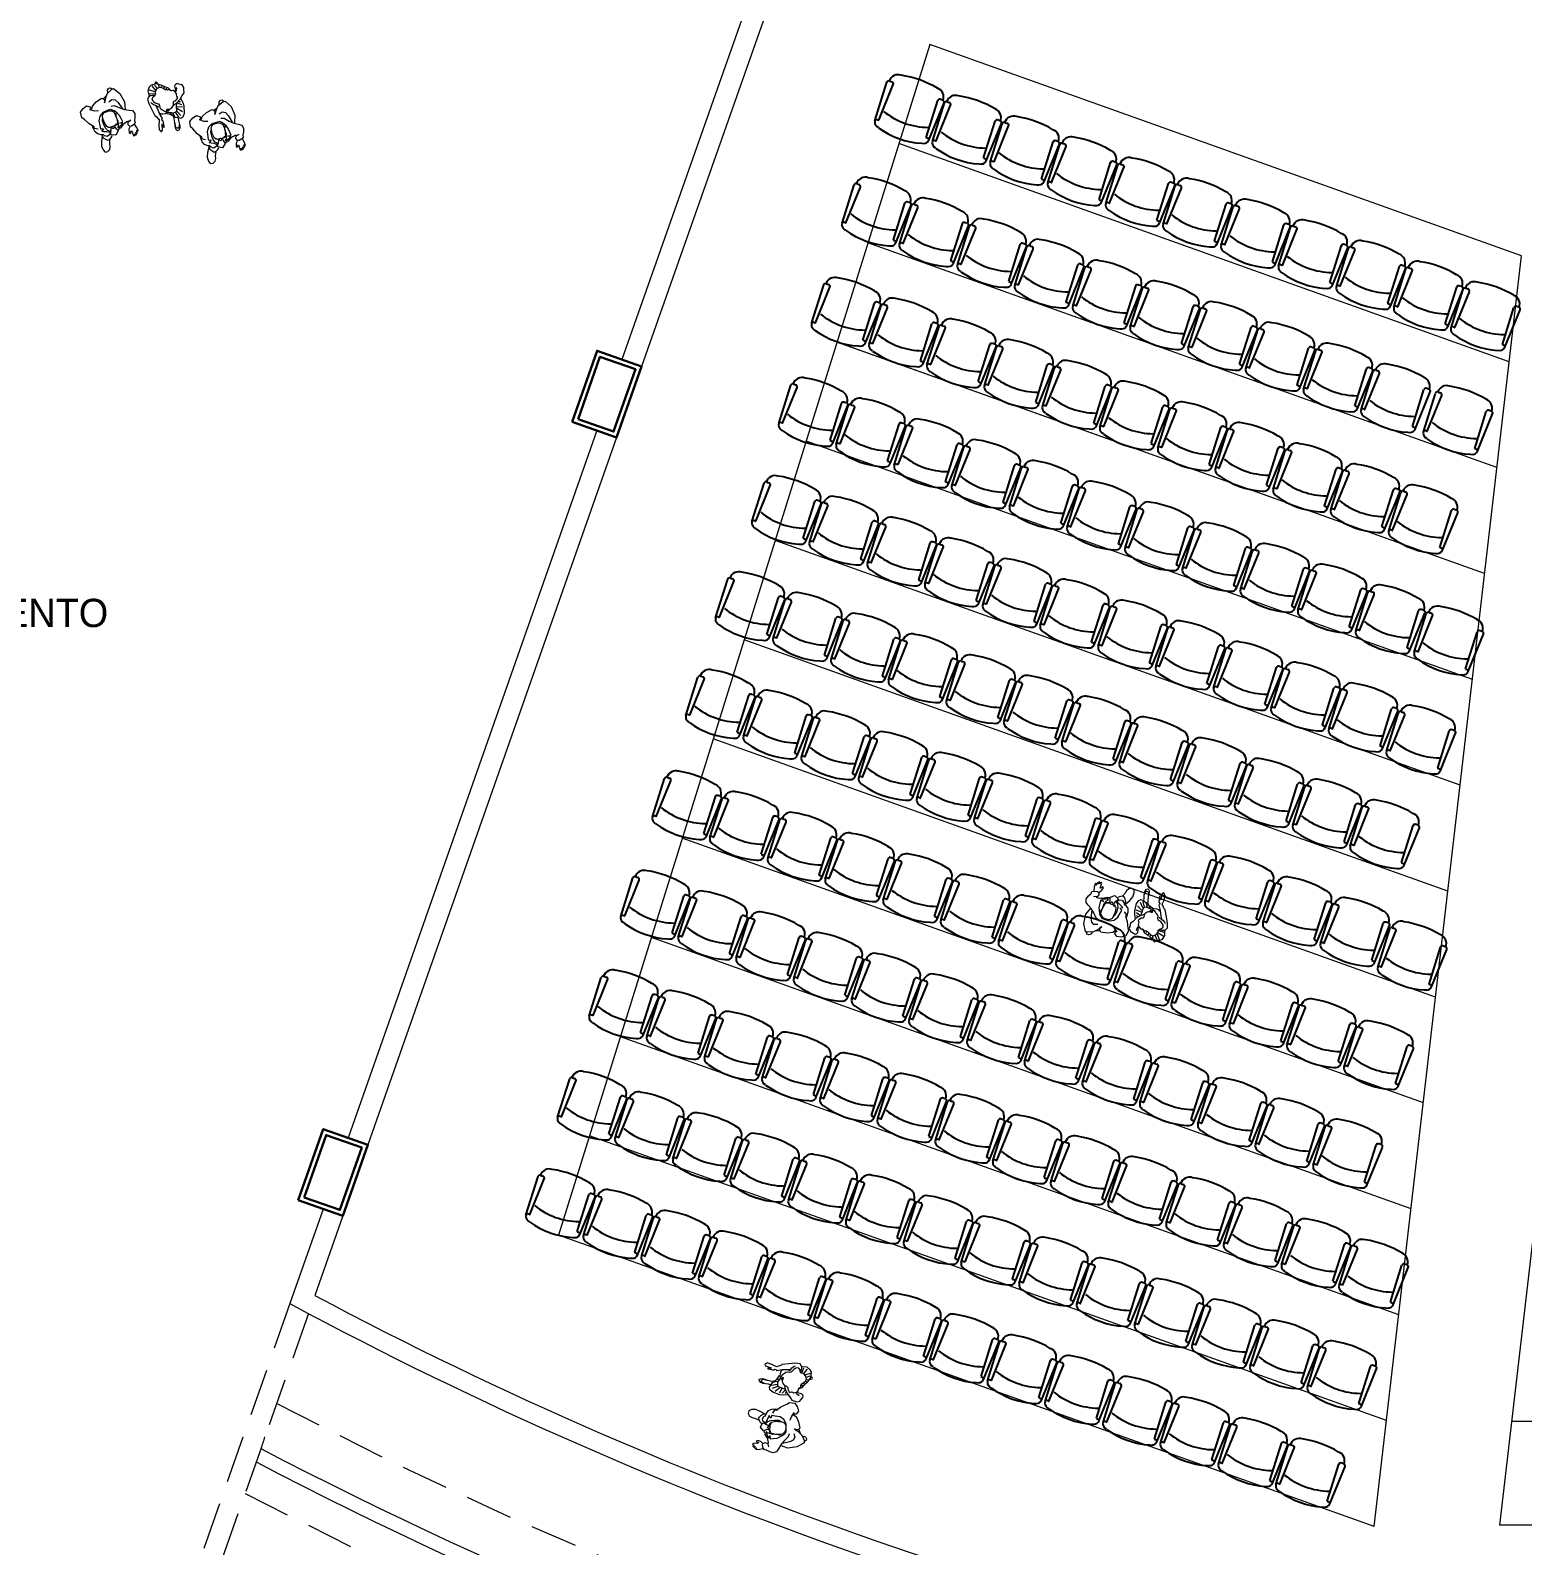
# Model space of a CAD drawing. Header units: millimetres. Extents: x 383 to 523, y 252 to 344.
# Drawn here: x 405.59 to 421.4, y 289.38 to 305.44 of the extents above; entities that cross this region are included whole.
import ezdxf

# ---------------------------------------------------------------- set-up
doc = ezdxf.new("R2010")
doc.units = ezdxf.units.MM
doc.header["$MEASUREMENT"] = 0
doc.linetypes.add('ACAD_ISO02W100', pattern=[15, 12, -3])
doc.linetypes.add('DASHED', pattern=[0.75, 0.5, -0.25])
doc.layers.add('cubierta', color=1, linetype='ACAD_ISO02W100', lineweight=15)
doc.layers.add('muros', color=5, linetype='Continuous', lineweight=30)
doc.layers.add('muebles', color=193, linetype='Continuous')
doc.layers.add('Terreno', color=41, linetype='Continuous')

# ---------------------------------------------------------------- blocks, each defined once
blk = doc.blocks.new('sillas')
for p, q in [((-0.864, -0.083), (-0.88, -0.471)), ((-0.833, -0.098), (-0.866, -0.098)), ((-0.831, -0.1), (-0.816, -0.471)), ((-0.81, -0.032), (-0.83, -0.038)), ((-0.366, -0.032), (-0.346, -0.038)), ((-0.345, -0.1), (-0.36, -0.471)), ((-0.343, -0.098), (-0.315, -0.098)), ((-0.312, -0.083), (-0.296, -0.471)), ((-0.276, -0.083), (-0.292, -0.471)), ((-0.245, -0.098), (-0.278, -0.098)), ((-0.243, -0.1), (-0.228, -0.471)), ((-0.222, -0.032), (-0.242, -0.038)), ((0.222, -0.032), (0.242, -0.038)), ((0.243, -0.1), (0.228, -0.471)), ((0.245, -0.098), (0.273, -0.098)), ((0.276, -0.083), (0.292, -0.471)), ((-0.857, -0.49), (-0.839, -0.49)), ((-0.319, -0.49), (-0.337, -0.49)), ((-0.269, -0.49), (-0.251, -0.49)), ((0.269, -0.49), (0.251, -0.49))]:
    blk.add_line(p, q)
at = {"extrusion": (0, 0, -1)}
for centre, major_axis, start_param, end_param in [((-0.588, -0.865), (0, 0.865), 6.012219, 6.554151), ((0, -0.865), (0, 0.865), 6.012219, 6.554151), ((-0.816, -0.086), (0, 0.05), 4.756727, 5.996604), ((-0.833, -0.1), (0, 0.00125), 0, 1.526458), ((-0.588, -0.91), (0, 0.752), 5.961717, 6.604653), ((-0.36, -0.086), (0, 0.05), 0.286582, 1.526458), ((-0.343, -0.1), (0, 0.00125), 4.756727, 6.283185), ((-0.228, -0.086), (0, 0.05), 4.756727, 5.996604), ((-0.245, -0.1), (0, 0.00125), 0, 1.526458), ((0, -0.91), (0, 0.752), 5.961717, 6.604653), ((0.228, -0.086), (0, 0.05), 0.286582, 1.526458), ((0.245, -0.1), (0, 0.00125), 4.756727, 6.283185), ((-0.862, -0.471), (0, 0.0192), 2.888252, 4.744314), ((-0.775, -0.489), (0, 0.0923), 3.135407, 4.699897), ((-0.834, -0.471), (0, 0.0192), 1.538871, 3.394933), ((-0.588, 0.448), (0, 1.048), 2.954833, 3.328352), ((-0.401, -0.489), (0, 0.0923), 1.583289, 3.147778), ((-0.342, -0.471), (0, 0.0192), 2.888252, 4.744314), ((-0.314, -0.471), (0, 0.0192), 1.538871, 3.394933), ((-0.274, -0.471), (0, 0.0192), 2.888252, 4.744314), ((-0.187, -0.489), (0, 0.0923), 3.135407, 4.699897), ((-0.246, -0.471), (0, 0.0192), 1.538871, 3.394933), ((0, 0.448), (0, 1.048), 2.954833, 3.328352), ((0.187, -0.489), (0, 0.0923), 1.583289, 3.147778), ((0.246, -0.471), (0, 0.0192), 2.888252, 4.744314), ((0.274, -0.471), (0, 0.0192), 1.538871, 3.394933)]:
    blk.add_ellipse(centre, major_axis=major_axis, ratio=0.958333, start_param=start_param, end_param=end_param, dxfattribs=at)
blk = doc.blocks.new('m1')
at = {"lineweight": 0}
for p, q in [((-0.229, 0.084), (-0.232, 0.072)), ((-0.232, 0.072), (-0.223, 0.06)), ((-0.216, 0.113), (-0.229, 0.084)), ((-0.223, 0.06), (-0.208, 0.051)), ((-0.209, 0.131), (-0.216, 0.113)), ((-0.181, 0.146), (-0.209, 0.131)), ((-0.208, 0.051), (-0.179, 0.052)), ((-0.165, 0.008), (-0.199, -0.017)), ((-0.183, 0.071), (-0.189, 0.066)), ((-0.162, 0.065), (-0.183, 0.071)), ((-0.158, 0.143), (-0.181, 0.146)), ((-0.179, 0.052), (-0.153, 0.051)), ((-0.166, 0.011), (-0.173, -0.006)), ((-0.151, 0.046), (-0.166, 0.03)), ((-0.166, 0.03), (-0.166, 0.011)), ((-0.15, 0.057), (-0.162, 0.065)), ((-0.124, 0.14), (-0.158, 0.143)), ((-0.153, 0.051), (-0.15, 0.057)), ((-0.127, 0.06), (-0.151, 0.046)), ((-0.115, 0.057), (-0.127, 0.06)), ((-0.1, 0.116), (-0.124, 0.14)), ((-0.1, 0.057), (-0.115, 0.057)), ((-0.062, 0.088), (-0.1, 0.116)), ((-0.082, 0.066), (-0.1, 0.057)), ((-0.074, 0.061), (-0.082, 0.066)), ((-0.054, 0.036), (-0.074, 0.061)), ((-0.07, 0.096), (-0.025, 0.11)), ((-0.028, 0.045), (-0.062, 0.088)), ((-0.051, 0.019), (-0.054, 0.036)), ((-0.035, 0.011), (-0.051, 0.019)), ((-0.043, 0.069), (-0.037, 0.088)), ((-0.008, 0.007), (-0.035, 0.011)), ((-0.03, 0.053), (-0.006, 0.094)), ((0.019, 0.036), (-0.03, 0.047)), ((-0.01, 0.007), (-0.028, 0.045)), ((-0.025, 0.11), (0.013, 0.116)), ((0.008, -0.007), (-0.008, 0.007)), ((0.008, 0.043), (0.021, 0.1)), ((0.013, 0.116), (0.092, 0.108)), ((0.045, 0.035), (0.019, 0.036)), ((0.027, 0.04), (0.071, 0.094)), ((0.062, 0.025), (0.045, 0.035)), ((0.057, 0.035), (0.11, 0.069)), ((0.069, -0.002), (0.062, 0.025)), ((0.068, 0.018), (0.123, 0.042)), ((0.071, -0.014), (0.109, 0.002)), ((0.092, 0.108), (0.128, 0.089)), ((0.119, 0.007), (0.099, -0.016)), ((0.13, 0.039), (0.119, 0.007)), ((0.128, 0.089), (0.14, 0.065)), ((0.14, 0.065), (0.13, 0.039)), ((0.134, 0.037), (0.158, 0.035)), ((0.158, 0.035), (0.187, 0.039)), ((0.187, 0.039), (0.214, 0.041)), ((0.2, 0.037), (0.221, 0.033)), ((0.214, 0.041), (0.239, 0.037)), ((0.221, 0.033), (0.236, 0.02)), ((0.235, 0.01), (0.226, -0.001)), ((0.236, 0.02), (0.235, 0.01)), ((0.239, 0.037), (0.258, 0.024)), ((0.264, 0.01), (0.256, 0)), ((0.258, 0.024), (0.264, 0.01)), ((-0.279, -0.13), (-0.282, -0.139)), ((-0.282, -0.139), (-0.277, -0.145)), ((-0.257, -0.118), (-0.279, -0.13)), ((-0.277, -0.145), (-0.263, -0.151)), ((-0.241, -0.087), (-0.262, -0.139)), ((-0.262, -0.139), (-0.258, -0.193)), ((-0.217, -0.133), (-0.25, -0.157)), ((-0.194, -0.153), (-0.249, -0.184)), ((-0.224, -0.11), (-0.245, -0.112)), ((-0.216, -0.051), (-0.241, -0.087)), ((-0.217, -0.09), (-0.229, -0.082)), ((-0.215, -0.09), (-0.221, -0.112)), ((-0.221, -0.112), (-0.208, -0.141)), ((-0.198, -0.063), (-0.217, -0.06)), ((-0.199, -0.017), (-0.216, -0.051)), ((-0.198, -0.065), (-0.215, -0.09)), ((-0.208, -0.141), (-0.177, -0.162)), ((-0.185, -0.041), (-0.2, -0.036)), ((-0.186, -0.053), (-0.198, -0.065)), ((-0.186, -0.016), (-0.188, -0.013)), ((-0.18, -0.034), (-0.186, -0.053)), ((-0.173, -0.006), (-0.182, -0.017)), ((-0.182, -0.017), (-0.18, -0.034)), ((-0.177, -0.162), (-0.156, -0.16)), ((-0.156, -0.16), (-0.136, -0.176)), ((-0.066, -0.178), (-0.054, -0.158)), ((-0.054, -0.158), (-0.048, -0.145)), ((-0.048, -0.145), (-0.029, -0.139)), ((-0.031, -0.165), (-0.022, -0.156)), ((-0.029, -0.139), (-0.006, -0.137)), ((-0.022, -0.156), (-0.017, -0.152)), ((-0.006, -0.137), (0.007, -0.129)), ((0.054, -0.152), (-0.004, -0.165)), ((0.007, -0.129), (0.019, -0.117)), ((0.017, -0.016), (0.008, -0.007)), ((0.023, -0.031), (0.017, -0.016)), ((0.019, -0.117), (0.027, -0.105)), ((0.021, -0.061), (0.024, -0.046)), ((0.023, -0.069), (0.021, -0.061)), ((0.024, -0.046), (0.023, -0.031)), ((0.039, -0.072), (0.023, -0.069)), ((0.024, -0.037), (0.028, -0.044)), ((0.027, -0.105), (0.037, -0.1)), ((0.028, -0.044), (0.043, -0.053)), ((0.03, -0.062), (0.028, -0.068)), ((0.043, -0.056), (0.03, -0.062)), ((0.037, -0.1), (0.045, -0.082)), ((0.042, -0.072), (0.039, -0.072)), ((0.045, -0.069), (0.042, -0.072)), ((0.043, -0.053), (0.043, -0.056)), ((0.045, -0.082), (0.045, -0.069)), ((0.048, -0.149), (0.059, -0.136)), ((0.053, -0.057), (0.063, -0.023)), ((0.062, -0.087), (0.053, -0.057)), ((0.109, -0.127), (0.054, -0.152)), ((0.059, -0.136), (0.063, -0.116)), ((0.062, -0.043), (0.086, -0.029)), ((0.063, -0.116), (0.062, -0.087)), ((0.063, -0.023), (0.069, -0.002)), ((0.082, -0.042), (0.064, -0.083)), ((0.099, -0.016), (0.082, -0.042)), ((0.146, -0.005), (0.105, -0.01)), ((0.115, -0.135), (0.109, -0.127)), ((0.129, -0.135), (0.115, -0.135)), ((0.139, -0.124), (0.129, -0.135)), ((0.173, -0.123), (0.139, -0.124)), ((0.177, -0.004), (0.146, -0.005)), ((0.169, -0.141), (0.171, -0.136)), ((0.235, -0.146), (0.169, -0.141)), ((0.171, -0.136), (0.189, -0.131)), ((0.201, -0.123), (0.173, -0.123)), ((0.2, -0.006), (0.177, -0.004)), ((0.209, -0.004), (0.185, -0.002)), ((0.189, -0.131), (0.205, -0.129)), ((0.233, -0.008), (0.2, -0.006)), ((0.205, -0.129), (0.201, -0.123)), ((0.226, -0.001), (0.209, -0.004)), ((0.256, 0), (0.233, -0.008)), ((0.238, -0.154), (0.235, -0.146)), ((0.244, -0.157), (0.238, -0.154)), ((0.243, -0.165), (0.244, -0.157)), ((-0.258, -0.193), (-0.241, -0.217)), ((-0.241, -0.217), (-0.199, -0.236)), ((-0.182, -0.163), (-0.208, -0.219)), ((-0.199, -0.236), (-0.152, -0.23)), ((-0.159, -0.164), (-0.166, -0.223)), ((-0.152, -0.23), (-0.142, -0.223)), ((-0.144, -0.177), (-0.148, -0.196)), ((-0.148, -0.196), (-0.147, -0.215)), ((-0.147, -0.215), (-0.139, -0.234)), ((-0.139, -0.234), (-0.117, -0.253)), ((-0.136, -0.176), (-0.132, -0.192)), ((-0.132, -0.192), (-0.116, -0.206)), ((-0.117, -0.253), (-0.07, -0.248)), ((-0.116, -0.206), (-0.094, -0.204)), ((-0.094, -0.204), (-0.078, -0.192)), ((-0.078, -0.192), (-0.066, -0.178)), ((-0.06, -0.212), (-0.075, -0.223)), ((-0.07, -0.248), (-0.002, -0.225)), ((-0.043, -0.193), (-0.06, -0.212)), ((-0.035, -0.177), (-0.043, -0.193)), ((-0.035, -0.176), (-0.031, -0.165)), ((-0.004, -0.165), (-0.035, -0.177)), ((-0.002, -0.225), (0.068, -0.203)), ((0.068, -0.203), (0.078, -0.189)), ((0.078, -0.189), (0.111, -0.17)), ((0.111, -0.17), (0.113, -0.164)), ((0.113, -0.164), (0.133, -0.166)), ((0.133, -0.166), (0.171, -0.178)), ((0.171, -0.178), (0.223, -0.181)), ((0.223, -0.181), (0.227, -0.174)), ((0.227, -0.174), (0.235, -0.172)), ((0.235, -0.172), (0.234, -0.165)), ((0.234, -0.165), (0.243, -0.165))]:
    blk.add_line(p, q, dxfattribs=at)
blk = doc.blocks.new('h2')
at = {"layer": 'muebles', "lineweight": 0}
for p, q in [((-0.04, 0.154), (-0.022, 0.187)), ((-0.022, 0.187), (0.014, 0.198)), ((0.014, 0.198), (0.051, 0.187)), ((0.051, 0.187), (0.084, 0.17)), ((0.084, 0.17), (0.107, 0.17)), ((0.107, 0.17), (0.121, 0.152)), ((0.158, 0.165), (0.121, 0.156)), ((0.194, 0.17), (0.158, 0.165)), ((0.2, 0.167), (0.194, 0.17)), ((0.199, 0.16), (0.2, 0.167)), ((-0.334, 0.036), (-0.331, 0.054)), ((-0.321, 0.016), (-0.334, 0.036)), ((-0.331, 0.054), (-0.311, 0.067)), ((-0.288, 0.008), (-0.321, 0.016)), ((-0.311, 0.08), (-0.239, 0.126)), ((-0.31, 0.055), (-0.311, 0.08)), ((-0.283, -0.002), (-0.31, 0.055)), ((-0.239, 0.126), (-0.14, 0.141)), ((-0.209, 0.022), (-0.194, 0.054)), ((-0.196, -0.015), (-0.209, 0.022)), ((-0.194, 0.054), (-0.157, 0.073)), ((-0.157, 0.073), (-0.078, 0.095)), ((-0.147, -0.01), (-0.139, 0.024)), ((-0.14, 0.141), (-0.06, 0.118)), ((-0.139, 0.024), (-0.096, 0.07)), ((-0.083, 0.008), (-0.102, -0.01)), ((-0.096, 0.07), (-0.063, 0.111)), ((-0.05, 0.027), (-0.083, 0.008)), ((-0.079, -0.004), (-0.044, 0)), ((-0.063, 0.111), (-0.04, 0.154)), ((-0.059, 0.005), (-0.056, 0.01)), ((-0.055, -0.002), (-0.059, 0.005)), ((-0.056, 0.01), (-0.025, 0)), ((-0.023, 0.039), (-0.05, 0.027)), ((-0.044, 0), (-0.009, 0.002)), ((0.021, 0.045), (-0.023, 0.039)), ((-0.014, -0.002), (0.026, 0.004)), ((-0.009, 0.002), (0.019, -0.004)), ((0.052, 0.05), (0.021, 0.045)), ((0.026, 0.004), (0.07, -0.009)), ((0.056, 0.014), (0.052, 0.05)), ((0.065, 0.045), (0.056, 0.014)), ((0.072, 0.108), (0.064, 0.137)), ((0.077, 0.029), (0.065, 0.045)), ((0.069, 0.106), (0.069, 0.09)), ((0.069, 0.09), (0.075, 0.059)), ((0.077, 0.1), (0.072, 0.108)), ((0.075, 0.059), (0.084, 0.036)), ((0.102, 0.091), (0.077, 0.1)), ((0.087, 0.003), (0.077, 0.029)), ((0.084, 0.036), (0.111, -0.001)), ((0.1, -0.015), (0.087, 0.003)), ((0.126, 0.101), (0.102, 0.091)), ((0.121, 0.152), (0.13, 0.118)), ((0.13, 0.118), (0.126, 0.101)), ((0.131, 0.098), (0.149, 0.082)), ((0.149, 0.082), (0.181, 0.072)), ((0.172, 0.101), (0.228, 0.106)), ((0.181, 0.091), (0.172, 0.101)), ((0.197, 0.08), (0.181, 0.091)), ((0.181, 0.072), (0.197, 0.08)), ((0.187, 0.156), (0.199, 0.16)), ((0.215, 0.151), (0.187, 0.156)), ((0.205, 0.141), (0.217, 0.142)), ((0.23, 0.137), (0.205, 0.141)), ((0.218, 0.149), (0.215, 0.151)), ((0.215, 0.123), (0.228, 0.126)), ((0.227, 0.121), (0.215, 0.123)), ((0.217, 0.142), (0.218, 0.149)), ((0.235, 0.113), (0.227, 0.121)), ((0.228, 0.126), (0.233, 0.134)), ((0.228, 0.106), (0.235, 0.113)), ((0.233, 0.134), (0.23, 0.137)), ((-0.241, -0.038), (-0.283, -0.002)), ((-0.25, -0.058), (-0.265, -0.019)), ((-0.259, -0.075), (-0.242, -0.056)), ((-0.244, -0.142), (-0.259, -0.075)), ((-0.216, -0.195), (-0.244, -0.142)), ((-0.242, -0.056), (-0.219, -0.053)), ((-0.211, -0.053), (-0.241, -0.038)), ((-0.219, -0.053), (-0.203, -0.065)), ((-0.203, -0.065), (-0.211, -0.053)), ((-0.162, -0.191), (-0.15, -0.15)), ((-0.102, -0.01), (-0.116, -0.029)), ((-0.116, -0.029), (-0.116, -0.066)), ((-0.116, -0.066), (-0.114, -0.116)), ((-0.114, -0.116), (-0.088, -0.16)), ((-0.109, -0.079), (-0.108, -0.048)), ((-0.105, -0.107), (-0.109, -0.079)), ((-0.108, -0.048), (-0.099, -0.026)), ((-0.092, -0.124), (-0.105, -0.107)), ((-0.099, -0.026), (-0.079, -0.004)), ((-0.078, -0.132), (-0.092, -0.124)), ((-0.088, -0.16), (-0.045, -0.186)), ((-0.055, -0.136), (-0.078, -0.132)), ((-0.055, -0.133), (-0.059, -0.137)), ((-0.059, -0.137), (-0.056, -0.141)), ((-0.056, -0.141), (-0.032, -0.138)), ((-0.031, -0.138), (-0.055, -0.136)), ((-0.03, -0.15), (-0.051, -0.142)), ((-0.012, -0.138), (-0.031, -0.138)), ((0.011, -0.15), (-0.03, -0.15)), ((0.015, -0.133), (-0.012, -0.138)), ((0.052, -0.145), (0.011, -0.15)), ((0.042, -0.127), (0.015, -0.133)), ((0.019, -0.004), (0.042, -0.007)), ((0.042, -0.007), (0.053, -0.012)), ((0.055, -0.115), (0.042, -0.127)), ((0.057, -0.032), (0.048, -0.017)), ((0.048, -0.115), (0.057, -0.1)), ((0.082, -0.132), (0.052, -0.145)), ((0.053, -0.012), (0.058, -0.021)), ((0.062, -0.1), (0.055, -0.115)), ((0.062, -0.051), (0.057, -0.032)), ((0.057, -0.1), (0.059, -0.086)), ((0.058, -0.021), (0.063, -0.037)), ((0.058, -0.065), (0.062, -0.051)), ((0.058, -0.076), (0.058, -0.065)), ((0.059, -0.086), (0.058, -0.076)), ((0.064, -0.09), (0.062, -0.1)), ((0.063, -0.037), (0.064, -0.053)), ((0.064, -0.053), (0.073, -0.059)), ((0.072, -0.081), (0.064, -0.085)), ((0.064, -0.085), (0.064, -0.09)), ((0.07, -0.009), (0.088, -0.017)), ((0.081, -0.075), (0.072, -0.081)), ((0.073, -0.059), (0.082, -0.064)), ((0.074, -0.048), (0.098, -0.042)), ((0.075, -0.091), (0.074, -0.091)), ((0.097, -0.099), (0.075, -0.091)), ((0.08, -0.176), (0.09, -0.149)), ((0.084, -0.069), (0.081, -0.075)), ((0.082, -0.064), (0.084, -0.069)), ((0.103, -0.109), (0.082, -0.132)), ((0.088, -0.017), (0.09, -0.024)), ((0.09, -0.024), (0.1, -0.015)), ((0.09, -0.149), (0.1, -0.132)), ((0.111, -0.001), (0.095, -0.006)), ((0.113, -0.109), (0.097, -0.099)), ((0.098, -0.042), (0.125, -0.032)), ((0.1, -0.132), (0.108, -0.114)), ((0.108, -0.114), (0.131, -0.132)), ((0.111, -0.009), (0.118, -0.024)), ((0.139, -0.117), (0.113, -0.109)), ((0.118, -0.024), (0.12, -0.029)), ((0.125, -0.032), (0.159, -0.071)), ((0.141, -0.16), (0.125, -0.185)), ((0.131, -0.132), (0.141, -0.16)), ((0.159, -0.071), (0.139, -0.117)), ((0.164, -0.122), (0.149, -0.109)), ((0.179, -0.147), (0.164, -0.122)), ((0.181, -0.168), (0.179, -0.147)), ((0.223, -0.163), (0.182, -0.147)), ((-0.239, -0.252), (-0.216, -0.219)), ((-0.227, -0.296), (-0.239, -0.252)), ((-0.198, -0.336), (-0.227, -0.296)), ((-0.186, -0.213), (-0.216, -0.195)), ((-0.216, -0.219), (-0.188, -0.218)), ((-0.191, -0.236), (-0.162, -0.191)), ((-0.188, -0.218), (-0.191, -0.236)), ((-0.05, -0.293), (-0.112, -0.324)), ((-0.004, -0.255), (-0.05, -0.293)), ((-0.045, -0.186), (0.006, -0.193)), ((0.005, -0.268), (-0.02, -0.268)), ((0.013, -0.259), (-0.004, -0.255)), ((0.046, -0.264), (0.005, -0.268)), ((0.006, -0.193), (0.041, -0.198)), ((0.034, -0.224), (0.013, -0.259)), ((0.041, -0.198), (0.051, -0.168)), ((0.079, -0.249), (0.046, -0.264)), ((0.051, -0.168), (0.069, -0.195)), ((0.069, -0.195), (0.08, -0.176)), ((0.103, -0.214), (0.079, -0.249)), ((0.107, -0.195), (0.103, -0.214)), ((0.105, -0.208), (0.139, -0.204)), ((0.125, -0.185), (0.107, -0.195)), ((0.12, -0.211), (0.167, -0.236)), ((0.139, -0.204), (0.161, -0.188)), ((0.161, -0.188), (0.181, -0.168)), ((0.167, -0.236), (0.215, -0.254)), ((0.215, -0.254), (0.259, -0.252)), ((0.251, -0.167), (0.223, -0.163)), ((0.279, -0.183), (0.251, -0.167)), ((0.259, -0.252), (0.287, -0.239)), ((0.294, -0.209), (0.279, -0.183)), ((0.287, -0.239), (0.294, -0.209)), ((-0.139, -0.342), (-0.198, -0.336)), ((-0.112, -0.324), (-0.139, -0.342))]:
    blk.add_line(p, q, dxfattribs=at)

msp = doc.modelspace()

# ---------------------------------------------------------------- linework, layer by layer
at = {"layer": 'cubierta', "linetype": 'ACAD_ISO02W100', "lineweight": 18, "ltscale": 0.2}
msp.add_arc((428.383, 297.242), 32.252, 181.8805, 44.9344, dxfattribs=at)
at = {"layer": 'muebles'}
for p, q in [((420.644, 302.284), (420.771, 302.692)), ((420.684, 302.289), (420.838, 302.667)), ((420.802, 302.703), (420.821, 302.696)), ((421.188, 302.108), (421.309, 302.498)), ((421.215, 302.079), (421.376, 302.474)), ((421.36, 302.502), (421.34, 302.509)), ((420.682, 302.288), (420.648, 302.3)), ((420.681, 302.211), (420.663, 302.224)), ((421.188, 302.106), (421.218, 302.096)), ((421.14, 302.046), (421.163, 302.044)), ((420.352, 301.183), (420.479, 301.59)), ((420.392, 301.188), (420.546, 301.566)), ((420.51, 301.602), (420.53, 301.595)), ((420.896, 301.007), (421.017, 301.397)), ((420.923, 300.978), (421.084, 301.373)), ((421.068, 301.401), (421.048, 301.408)), ((420.39, 301.187), (420.356, 301.199)), ((420.389, 301.11), (420.371, 301.123)), ((420.896, 301.005), (420.926, 300.994)), ((420.848, 300.944), (420.871, 300.943)), ((419.984, 300.134), (420.111, 300.541)), ((420.023, 300.139), (420.178, 300.517)), ((420.142, 300.553), (420.161, 300.546)), ((420.527, 299.958), (420.649, 300.348)), ((420.699, 300.352), (420.68, 300.359)), ((420.555, 299.929), (420.716, 300.324)), ((420.022, 300.138), (419.987, 300.15)), ((420.02, 300.06), (420.002, 300.074)), ((420.48, 299.895), (420.502, 299.894)), ((420.528, 299.956), (420.558, 299.945)), ((419.636, 299.073), (419.763, 299.481)), ((419.676, 299.078), (419.83, 299.457)), ((419.794, 299.492), (419.813, 299.485)), ((420.179, 298.897), (420.301, 299.287)), ((420.207, 298.868), (420.368, 299.263)), ((420.255, 298.849), (420.382, 299.256)), ((420.295, 298.853), (420.449, 299.232)), ((420.352, 299.292), (420.332, 299.299)), ((420.413, 299.267), (420.433, 299.26)), ((419.674, 299.077), (419.639, 299.09)), ((420.799, 298.672), (420.92, 299.062)), ((420.971, 299.067), (420.951, 299.074)), ((419.672, 299), (419.654, 299.013)), ((420.18, 298.895), (420.21, 298.885)), ((420.826, 298.643), (420.987, 299.038)), ((420.132, 298.835), (420.154, 298.834)), ((420.293, 298.852), (420.259, 298.865)), ((420.292, 298.775), (420.274, 298.788)), ((420.751, 298.61), (420.774, 298.609)), ((420.799, 298.67), (420.829, 298.66)), ((419.348, 298.034), (419.475, 298.441)), ((419.388, 298.038), (419.542, 298.417)), ((419.506, 298.452), (419.526, 298.445)), ((420.064, 298.252), (420.044, 298.259)), ((419.892, 297.857), (420.014, 298.248)), ((419.919, 297.828), (420.081, 298.223)), ((419.96, 297.799), (420.087, 298.206)), ((419.999, 297.803), (420.154, 298.182)), ((420.118, 298.217), (420.137, 298.21)), ((419.386, 298.038), (419.352, 298.05)), ((419.385, 297.96), (419.367, 297.974)), ((420.503, 297.622), (420.625, 298.013)), ((420.531, 297.594), (420.692, 297.989)), ((420.675, 298.017), (420.656, 298.024)), ((419.844, 297.795), (419.867, 297.794)), ((419.893, 297.856), (419.922, 297.845)), ((419.998, 297.803), (419.963, 297.815)), ((419.996, 297.725), (419.978, 297.739)), ((420.504, 297.621), (420.534, 297.61)), ((420.456, 297.56), (420.478, 297.559)), ((419.867, 295.509), (419.994, 295.917)), ((419.907, 295.514), (420.061, 295.893)), ((420.025, 295.928), (420.045, 295.921)), ((420.411, 295.333), (420.533, 295.723)), ((420.438, 295.304), (420.6, 295.699)), ((420.583, 295.728), (420.563, 295.735)), ((419.905, 295.513), (419.871, 295.526)), ((419.904, 295.436), (419.886, 295.449)), ((420.363, 295.271), (420.386, 295.27)), ((420.412, 295.331), (420.441, 295.321)), ((419.512, 294.457), (419.64, 294.864)), ((419.552, 294.462), (419.707, 294.84)), ((419.67, 294.875), (419.69, 294.868)), ((420.056, 294.28), (420.178, 294.671)), ((420.084, 294.252), (420.245, 294.647)), ((420.228, 294.675), (420.209, 294.682)), ((419.55, 294.461), (419.516, 294.473)), ((419.549, 294.383), (419.531, 294.397)), ((420.057, 294.279), (420.087, 294.268)), ((420.009, 294.218), (420.031, 294.217)), ((419.185, 293.414), (419.312, 293.821)), ((419.225, 293.418), (419.379, 293.797)), ((419.343, 293.832), (419.363, 293.825)), ((419.729, 293.237), (419.85, 293.627)), ((419.756, 293.208), (419.917, 293.603)), ((419.901, 293.632), (419.881, 293.639)), ((419.223, 293.417), (419.189, 293.43)), ((419.222, 293.34), (419.204, 293.353)), ((419.681, 293.175), (419.704, 293.174)), ((419.729, 293.235), (419.759, 293.225))]:
    msp.add_line(p, q, dxfattribs=at)
for centre, major_axis, ratio, start_param, end_param in [((420.887, 302.672), (0.0343, 0.0956), 0.958333, -0.006186, 1.558304), ((420.732, 301.632), (0.39, 1.085), 0.958333, -0.186759, 0.186759), ((420.79, 302.685), (0.0071, 0.0198), 0.958333, -0.253341, 1.602721), ((420.819, 302.675), (0.0071, 0.0198), 0.958333, 4.680464, 6.536526), ((421.274, 302.532), (0.0343, 0.0956), 0.958333, -1.558304, 0.006186), ((421.329, 302.492), (0.0071, 0.0198), 0.958333, -0.253341, 1.602721), ((421.358, 302.482), (0.0071, 0.0198), 0.958333, 4.680464, 6.536526), ((420.694, 302.269), (0.0186, 0.0518), 0.958333, 1.615134, 2.855011), ((420.682, 302.289), (0.000964, 0.000964), 0.973285, 3.592564, 5.097055), ((421.237, 303.037), (0.28, 0.779), 0.958333, 2.820125, 3.463061), ((421.22, 302.991), (0.322, 0.896), 0.958333, 2.870627, 3.412559), ((421.189, 302.107), (0.000964, 0.000964), 0.973285, 2.04639, 3.592564), ((421.166, 302.099), (0.0186, 0.0518), 0.958333, 3.428174, 4.668051), ((420.595, 301.571), (0.0343, 0.0956), 0.958333, -0.006186, 1.558304), ((420.44, 300.53), (0.39, 1.085), 0.958333, -0.186759, 0.186759), ((420.498, 301.584), (0.0071, 0.0198), 0.958333, -0.253341, 1.602721), ((420.527, 301.574), (0.0071, 0.0198), 0.958333, 4.680464, 6.536526), ((420.982, 301.431), (0.0343, 0.0956), 0.958333, -1.558304, 0.006186), ((421.037, 301.391), (0.0071, 0.0198), 0.958333, -0.253341, 1.602721), ((421.066, 301.38), (0.0071, 0.0198), 0.958333, 4.680464, 6.536526), ((420.402, 301.168), (0.0186, 0.0518), 0.958333, 1.615134, 2.855011), ((420.391, 301.188), (0.000964, 0.000964), 0.973285, 3.592564, 5.097055), ((420.945, 301.936), (0.28, 0.779), 0.958333, 2.820125, 3.463061), ((420.929, 301.89), (0.322, 0.896), 0.958333, 2.870627, 3.412559), ((420.875, 300.998), (0.0186, 0.0518), 0.958333, 3.428174, 4.668051), ((420.897, 301.006), (0.000964, 0.000964), 0.973285, 2.04639, 3.592564), ((420.13, 300.535), (0.0071, 0.0198), 0.958333, -0.253341, 1.602721), ((420.227, 300.521), (0.0343, 0.0956), 0.958333, -0.006186, 1.558304), ((420.159, 300.525), (0.0071, 0.0198), 0.958333, 4.680464, 6.536526), ((420.072, 299.481), (0.39, 1.085), 0.958333, -0.186759, 0.186759), ((420.614, 300.382), (0.0343, 0.0956), 0.958333, -1.558304, 0.006186), ((420.668, 300.342), (0.0071, 0.0198), 0.958333, -0.253341, 1.602721), ((420.697, 300.331), (0.0071, 0.0198), 0.958333, 4.680464, 6.536526), ((420.576, 300.887), (0.28, 0.779), 0.958333, 2.820125, 3.463061), ((420.034, 300.119), (0.0186, 0.0518), 0.958333, 1.615134, 2.855011), ((420.56, 300.841), (0.322, 0.896), 0.958333, 2.870627, 3.412559), ((420.022, 300.139), (0.000964, 0.000964), 0.973285, 3.592564, 5.097055), ((420.506, 299.949), (0.0186, 0.0518), 0.958333, 3.428174, 4.668051), ((420.528, 299.957), (0.000964, 0.000964), 0.973285, 2.04639, 3.592564), ((419.879, 299.461), (0.0343, 0.0956), 0.958333, -0.006186, 1.558304), ((419.724, 298.421), (0.39, 1.085), 0.958333, -0.186759, 0.186759), ((419.782, 299.475), (0.0071, 0.0198), 0.958333, -0.253341, 1.602721), ((419.811, 299.464), (0.0071, 0.0198), 0.958333, 4.680464, 6.536526), ((420.266, 299.322), (0.0343, 0.0956), 0.958333, -1.558304, 0.006186), ((420.32, 299.281), (0.0071, 0.0198), 0.958333, -0.253341, 1.602721), ((420.349, 299.271), (0.0071, 0.0198), 0.958333, 4.680464, 6.536526), ((420.401, 299.25), (0.0071, 0.0198), 0.958333, -0.253341, 1.602721), ((420.498, 299.236), (0.0343, 0.0956), 0.958333, -0.006186, 1.558304), ((420.43, 299.239), (0.0071, 0.0198), 0.958333, 4.680464, 6.536526), ((420.343, 298.196), (0.39, 1.085), 0.958333, -0.186759, 0.186759), ((419.686, 299.058), (0.0186, 0.0518), 0.958333, 1.615134, 2.855011), ((419.674, 299.079), (0.000964, 0.000964), 0.973285, 3.592564, 5.097055), ((420.229, 299.826), (0.28, 0.779), 0.958333, 2.820125, 3.463061), ((420.885, 299.097), (0.0343, 0.0956), 0.958333, -1.558304, 0.006186), ((420.94, 299.056), (0.0071, 0.0198), 0.958333, -0.253341, 1.602721), ((420.969, 299.046), (0.0071, 0.0198), 0.958333, 4.680464, 6.536526), ((420.212, 299.78), (0.322, 0.896), 0.958333, 2.870627, 3.412559), ((420.181, 298.897), (0.000964, 0.000964), 0.973285, 2.04639, 3.592564), ((420.848, 299.601), (0.28, 0.779), 0.958333, 2.820125, 3.463061), ((420.158, 298.888), (0.0186, 0.0518), 0.958333, 3.428174, 4.668051), ((420.305, 298.833), (0.0186, 0.0518), 0.958333, 1.615134, 2.855011), ((420.832, 299.555), (0.322, 0.896), 0.958333, 2.870627, 3.412559), ((420.293, 298.854), (0.000964, 0.000964), 0.973285, 3.592564, 5.097055), ((420.778, 298.663), (0.0186, 0.0518), 0.958333, 3.428174, 4.668051), ((420.8, 298.672), (0.000964, 0.000964), 0.973285, 2.04639, 3.592564), ((419.495, 298.435), (0.0071, 0.0198), 0.958333, -0.253341, 1.602721), ((419.591, 298.421), (0.0343, 0.0956), 0.958333, -0.006186, 1.558304), ((419.524, 298.424), (0.0071, 0.0198), 0.958333, 4.680464, 6.536526), ((419.436, 297.381), (0.39, 1.085), 0.958333, -0.186759, 0.186759), ((419.978, 298.282), (0.0343, 0.0956), 0.958333, -1.558304, 0.006186), ((420.033, 298.241), (0.0071, 0.0198), 0.958333, -0.253341, 1.602721), ((420.062, 298.231), (0.0071, 0.0198), 0.958333, 4.680464, 6.536526), ((420.203, 298.186), (0.0343, 0.0956), 0.958333, -0.006186, 1.558304), ((420.048, 297.146), (0.39, 1.085), 0.958333, -0.186759, 0.186759), ((419.941, 298.786), (0.28, 0.779), 0.958333, 2.820125, 3.463061), ((420.106, 298.2), (0.0071, 0.0198), 0.958333, -0.253341, 1.602721), ((420.135, 298.189), (0.0071, 0.0198), 0.958333, 4.680464, 6.536526), ((420.59, 298.047), (0.0343, 0.0956), 0.958333, -1.558304, 0.006186), ((419.399, 298.018), (0.0186, 0.0518), 0.958333, 1.615134, 2.855011), ((419.925, 298.741), (0.322, 0.896), 0.958333, 2.870627, 3.412559), ((419.387, 298.039), (0.000964, 0.000964), 0.973285, 3.592564, 5.097055), ((420.644, 298.007), (0.0071, 0.0198), 0.958333, -0.253341, 1.602721), ((420.673, 297.996), (0.0071, 0.0198), 0.958333, 4.680464, 6.536526), ((419.871, 297.849), (0.0186, 0.0518), 0.958333, 3.428174, 4.668051), ((419.893, 297.857), (0.000964, 0.000964), 0.973285, 2.04639, 3.592564), ((420.01, 297.783), (0.0186, 0.0518), 0.958333, 1.615134, 2.855011), ((419.998, 297.804), (0.000964, 0.000964), 0.973285, 3.592564, 5.097055), ((420.553, 298.552), (0.28, 0.779), 0.958333, 2.820125, 3.463061), ((420.536, 298.506), (0.322, 0.896), 0.958333, 2.870627, 3.412559), ((420.505, 297.622), (0.000964, 0.000964), 0.973285, 2.04639, 3.592564), ((420.482, 297.614), (0.0186, 0.0518), 0.958333, 3.428174, 4.668051), ((420.11, 295.897), (0.0343, 0.0956), 0.958333, -0.006186, 1.558304), ((420.013, 295.911), (0.0071, 0.0198), 0.958333, -0.253341, 1.602721), ((420.043, 295.9), (0.0071, 0.0198), 0.958333, 4.680464, 6.536526), ((419.955, 294.857), (0.39, 1.085), 0.958333, -0.186759, 0.186759), ((420.497, 295.758), (0.0343, 0.0956), 0.958333, -1.558304, 0.006186), ((420.552, 295.717), (0.0071, 0.0198), 0.958333, -0.253341, 1.602721), ((420.581, 295.707), (0.0071, 0.0198), 0.958333, 4.680464, 6.536526), ((420.46, 296.262), (0.28, 0.779), 0.958333, 2.820125, 3.463061), ((419.918, 295.494), (0.0186, 0.0518), 0.958333, 1.615134, 2.855011), ((420.444, 296.216), (0.322, 0.896), 0.958333, 2.870627, 3.412559), ((419.906, 295.515), (0.000964, 0.000964), 0.973285, 3.592564, 5.097055), ((420.39, 295.324), (0.0186, 0.0518), 0.958333, 3.428174, 4.668051), ((420.412, 295.333), (0.000964, 0.000964), 0.973285, 2.04639, 3.592564), ((419.659, 294.858), (0.0071, 0.0198), 0.958333, -0.253341, 1.602721), ((419.755, 294.844), (0.0343, 0.0956), 0.958333, -0.006186, 1.558304), ((419.6, 293.804), (0.39, 1.085), 0.958333, -0.186759, 0.186759), ((419.688, 294.848), (0.0071, 0.0198), 0.958333, 4.680464, 6.536526), ((420.143, 294.705), (0.0343, 0.0956), 0.958333, -1.558304, 0.006186), ((420.197, 294.665), (0.0071, 0.0198), 0.958333, -0.253341, 1.602721), ((420.226, 294.654), (0.0071, 0.0198), 0.958333, 4.680464, 6.536526), ((419.563, 294.441), (0.0186, 0.0518), 0.958333, 1.615134, 2.855011), ((419.551, 294.462), (0.000964, 0.000964), 0.973285, 3.592564, 5.097055), ((420.105, 295.21), (0.28, 0.779), 0.958333, 2.820125, 3.463061), ((420.089, 295.164), (0.322, 0.896), 0.958333, 2.870627, 3.412559), ((420.035, 294.272), (0.0186, 0.0518), 0.958333, 3.428174, 4.668051), ((420.057, 294.28), (0.000964, 0.000964), 0.973285, 2.04639, 3.592564), ((419.428, 293.801), (0.0343, 0.0956), 0.958333, -0.006186, 1.558304), ((419.331, 293.815), (0.0071, 0.0198), 0.958333, -0.253341, 1.602721), ((419.36, 293.804), (0.0071, 0.0198), 0.958333, 4.680464, 6.536526), ((419.273, 292.761), (0.39, 1.085), 0.958333, -0.186759, 0.186759), ((419.815, 293.662), (0.0343, 0.0956), 0.958333, -1.558304, 0.006186), ((419.87, 293.621), (0.0071, 0.0198), 0.958333, -0.253341, 1.602721), ((419.899, 293.611), (0.0071, 0.0198), 0.958333, 4.680464, 6.536526), ((419.778, 294.166), (0.28, 0.779), 0.958333, 2.820125, 3.463061), ((419.235, 293.398), (0.0186, 0.0518), 0.958333, 1.615134, 2.855011), ((419.762, 294.12), (0.322, 0.896), 0.958333, 2.870627, 3.412559), ((419.224, 293.419), (0.000964, 0.000964), 0.973285, 3.592564, 5.097055), ((419.708, 293.228), (0.0186, 0.0518), 0.958333, 3.428174, 4.668051), ((419.73, 293.237), (0.000964, 0.000964), 0.973285, 2.04639, 3.592564)]:
    msp.add_ellipse(centre, major_axis=major_axis, ratio=ratio, start_param=start_param, end_param=end_param, dxfattribs=at)
at = {"layer": 'muros', "lineweight": 18}
for p, q in [((413.998, 308.023), (411.861, 301.949)), ((413.475, 305.874), (412.069, 301.876)), ((415.121, 305.286), (411.19, 292.673)), ((421.39, 303.046), (415.121, 305.286)), ((421.26, 301.925), (414.793, 304.235)), ((421.13, 300.803), (414.466, 303.184)), ((419.831, 289.586), (421.39, 303.046)), ((421.162, 289.6), (422.69, 302.798)), ((420.28, 299.939), (414.138, 302.133)), ((420.28, 299.939), (414.17, 302.122)), ((421, 299.681), (414.17, 302.122)), ((411.596, 301.195), (408.961, 293.704)), ((411.803, 301.122), (409.169, 293.631)), ((420.87, 298.559), (413.811, 301.082)), ((420.741, 297.438), (413.483, 300.031)), ((420.611, 296.316), (413.156, 298.98)), ((420.481, 295.194), (412.828, 297.929)), ((420.351, 294.073), (412.5, 296.878)), ((420.221, 292.951), (412.173, 295.826)), ((420.091, 291.829), (411.845, 294.775)), ((419.961, 290.708), (411.518, 293.724)), ((408.696, 292.95), (408.343, 291.948)), ((408.903, 292.877), (408.607, 292.034)), ((419.831, 289.586), (411.19, 292.673)), ((434.776, 290.687), (421.289, 290.7)), ((434.891, 289.587), (421.162, 289.6))]:
    msp.add_line(p, q, dxfattribs=at)
at = {"layer": 'muros', "linetype": 'DASHED', "lineweight": 18}
for p, q in [((408.343, 291.948), (406.616, 287.037)), ((408.54, 291.843), (406.864, 287.079))]:
    msp.add_line(p, q, dxfattribs=at)
at = {"layer": 'muros'}
for points in [[(411.332, 301.288), (411.803, 301.122), (412.069, 301.876), (411.597, 302.042)], [(411.396, 301.318), (411.773, 301.185), (412.005, 301.846), (411.628, 301.978)], [(408.431, 293.043), (408.903, 292.877), (409.169, 293.631), (408.697, 293.797)], [(408.495, 293.073), (408.873, 292.94), (409.105, 293.601), (408.727, 293.733)]]:
    msp.add_lwpolyline(points, close=True, dxfattribs=at)
at = {"layer": 'muros', "lineweight": 18}
for centre, radius, start, end in [((428.031, 297.243), 26.544, 107.1088, 169.7865), ((428.031, 297.243), 26.544, 180, 0.0035), ((428.4, 329.213), 42.119, 241.97, 260.0851), ((428.4, 329.213), 42.319, 241.7099, 260.1328), ((428.4, 329.213), 43.819, 242.308, 265.6167), ((396.78, 294.199), 11.878, 341.4061, 342.0407), ((428.4, 329.213), 43.969, 242.3366, 265.632)]:
    msp.add_arc(centre, radius, start, end, dxfattribs=at)
at = {"layer": 'muros', "linetype": 'DASHED', "lineweight": 18}
for radius, start, end in [(43.319, 242.2114, 297.7461), (44.319, 242.4025, 297.556)]:
    msp.add_arc((428.4, 329.213), radius, start, end, dxfattribs=at)

# ---------------------------------------------------------------- block references
at = {"layer": 'muebles', "xscale": -1.099999999999959, "yscale": 1.100000000000023, "zscale": 1.1, "rotation": 160.2353113071274}
for p in [(415.404, 304.07), (416.626, 303.631), (417.849, 303.192), (415.056, 302.984), (419.072, 302.752), (416.278, 302.545), (420.294, 302.313), (417.501, 302.105), (414.734, 301.923), (418.724, 301.666), (415.956, 301.484), (419.946, 301.227), (417.179, 301.044), (414.386, 300.862), (418.402, 300.605), (415.609, 300.423), (419.624, 300.166), (416.831, 299.984), (414.102, 299.823), (418.054, 299.544), (415.325, 299.383), (419.277, 299.105), (416.547, 298.944), (413.717, 298.805), (417.77, 298.505), (414.94, 298.365), (418.993, 298.065), (416.163, 297.926), (413.402, 297.769), (417.385, 297.487), (414.625, 297.33), (418.608, 297.047), (415.847, 296.891), (413.048, 296.696), (419.831, 296.608), (417.07, 296.452), (414.27, 296.257), (418.292, 296.012), (415.493, 295.818), (412.713, 295.642), (419.515, 295.573), (416.715, 295.378), (413.935, 295.203), (417.938, 294.939), (415.158, 294.763), (412.378, 294.588), (419.161, 294.5), (416.381, 294.324), (413.6, 294.148), (417.603, 293.885), (414.823, 293.709), (412.043, 293.514), (418.826, 293.445), (416.046, 293.27), (413.265, 293.075), (417.268, 292.83), (411.708, 292.479), (414.488, 292.635), (418.491, 292.391), (415.71, 292.196), (412.93, 292.04), (419.713, 291.952), (416.933, 291.757), (414.153, 291.6), (418.156, 291.317), (415.376, 291.161), (419.378, 290.878), (416.598, 290.722), (417.821, 290.282), (419.044, 289.843)]:
    msp.add_blockref('sillas', p, dxfattribs=at)
at = {"layer": 'muebles', "linetype": 'Continuous'}
for name, p, rotation in [('h2', (406.509, 304.499), 290.5084331358765), ('m1', (407.103, 304.63), 278.7962642288408), ('h2', (407.658, 304.364), 284.588062430781), ('h2', (416.959, 296.15), 68.3910195160285), ('m1', (417.406, 296.079), 81.86416563503616), ('m1', (413.574, 291.091), 166.2294627090543), ('h2', (413.484, 290.564), 177.9416316160899)]:
    msp.add_blockref(name, p, dxfattribs=dict(at, rotation=rotation))

# ---------------------------------------------------------------- texts
at = {"layer": 'Terreno', "linetype": 'Continuous'}
msp.add_text('ESTACIONAMENTO', height=0.3, dxfattribs=at).set_placement((402.652, 299.114))

doc.saveas('drawing.dxf')
